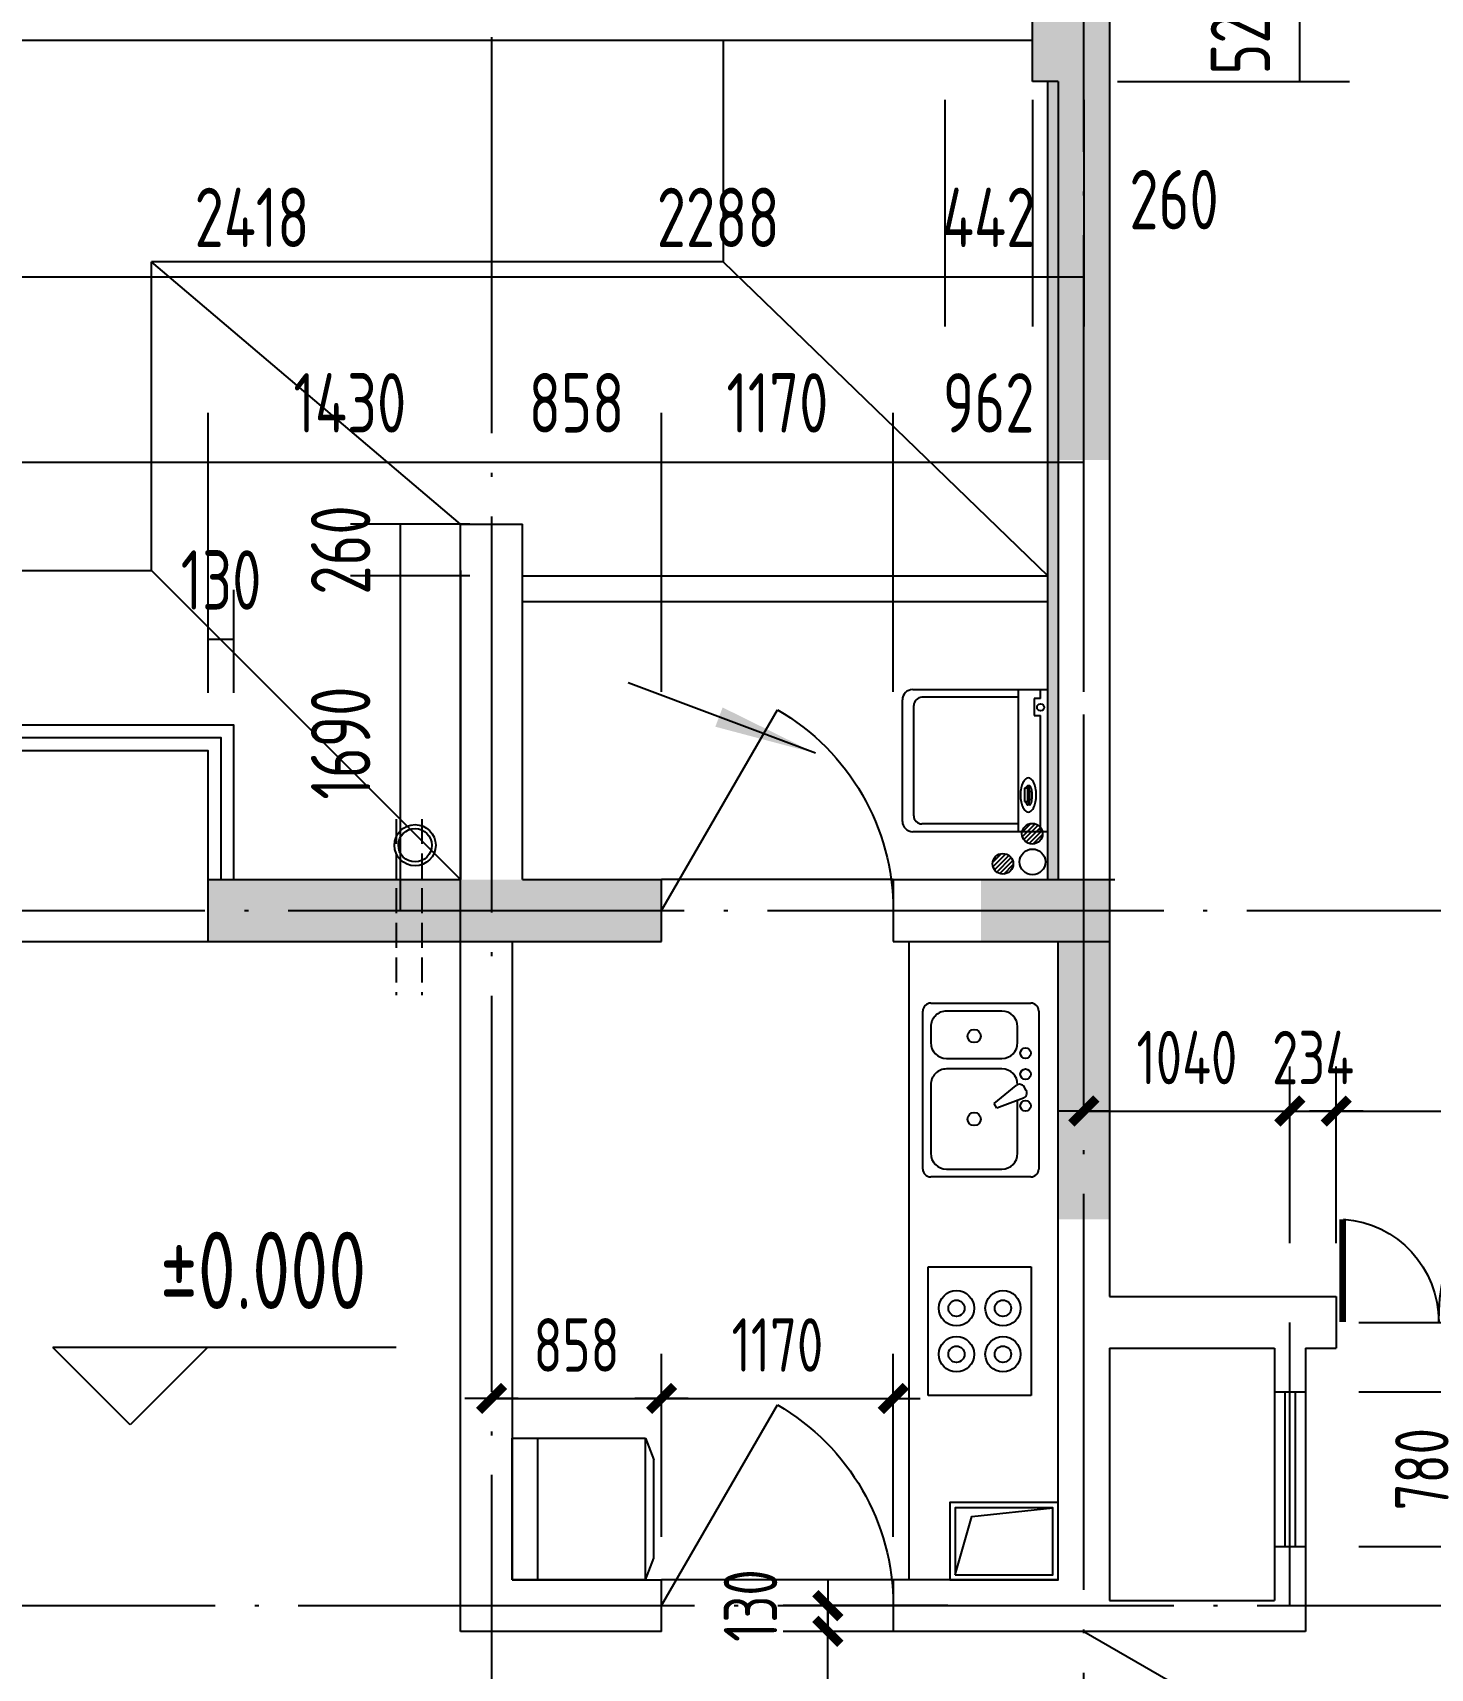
# Model space of a CAD drawing. Extents: x -726032 to 135930, y -151624 to 587044.
# Drawn here: x -684830 to -677775, y 563876 to 572134 of the extents above; entities that cross this region are included whole.
import ezdxf
from ezdxf.enums import TextEntityAlignment as Align

# ---------------------------------------------------------------- set-up
doc = ezdxf.new("R2010")
doc.units = 0
doc.header["$LTSCALE"] = 1000
doc.header["$MEASUREMENT"] = 0
doc.linetypes.add('DASH', pattern=[0.35, 0.25, -0.1])
doc.linetypes.add('DOTE', pattern=[2.42, 2, -0.2, 0.02, -0.2])
doc.layers.get('0').update_dxf_attribs({"linetype": 'CONTINUOUS'})
doc.layers.get('DEFPOINTS').update_dxf_attribs({"color": 1, "linetype": 'CONTINUOUS'})
for name, color, linetype in [('COLUMN', 170, 'CONTINUOUS'), ('DOTE', 8, 'DOTE'), ('GROUND', 45, 'CONTINUOUS'), ('JIAJU', 252, 'CONTINUOUS'), ('LVTRY', 6, 'CONTINUOUS'), ('PUB_DIM', 245, 'CONTINUOUS'), ('ROOF', 4, 'CONTINUOUS'), ('STAIR', 42, 'CONTINUOUS'), ('TOTHER', 7, 'CONTINUOUS'), ('WALL', 255, 'CONTINUOUS'), ('WINDOW', 155, 'CONTINUOUS'), ('WINDOW_TEXT', 7, 'CONTINUOUS'), ('空调', 245, 'CONTINUOUS'), ('雨水管', 20, 'CONTINUOUS')]:
    doc.layers.add(name, color=color, linetype=linetype)
doc.styles.add('DIM_FONT', font='isocp.shx', dxfattribs={"width": 0.8})
doc.styles.add('SIMPLEX', font='SIMPLEX.SHX')
doc.dimstyles.new('DIMA', dxfattribs={"dimtxt": 300, "dimasz": 1, "dimexe": 250, "dimexo": 300, "dimgap": 150, "dimtad": 1, "dimdec": 0, "dimzin": 0, "dimdsep": 46, "dimtxsty": 'DIM_FONT', "dimcen": 0.09, "dimse1": 1, "dimclrt": 142, "dimadec": 0, "dimazin": 0, "dimtfac": 1, "dimtdec": 0, "dimtix": 1, "dimtmove": 2, "dimatfit": 3, "dimfxl": 1, "dimtolj": 1, "dimtzin": 0, "dimarcsym": 0})
doc.dimstyles.new('DIMB', dxfattribs={"dimtxt": 300, "dimasz": 1, "dimexe": 250, "dimexo": 300, "dimgap": 150, "dimtad": 1, "dimdec": 0, "dimzin": 0, "dimdsep": 46, "dimtxsty": 'DIM_FONT', "dimcen": 0.09, "dimse2": 1, "dimclrt": 142, "dimadec": 0, "dimazin": 0, "dimtfac": 1, "dimtdec": 0, "dimtix": 1, "dimtmove": 2, "dimatfit": 3, "dimfxl": 1, "dimtolj": 1, "dimtzin": 0, "dimarcsym": 0})
doc.dimstyles.new('DIMN', dxfattribs={"dimtxt": 300, "dimasz": 1, "dimexe": 250, "dimexo": 300, "dimgap": 150, "dimtad": 1, "dimdec": 0, "dimzin": 0, "dimdsep": 46, "dimtxsty": 'DIM_FONT', "dimcen": 0.09, "dimclrt": 142, "dimadec": 0, "dimazin": 0, "dimtfac": 1, "dimtdec": 0, "dimtix": 1, "dimtmove": 2, "dimatfit": 3, "dimfxl": 1, "dimtolj": 1, "dimtzin": 0, "dimarcsym": 0})

# ---------------------------------------------------------------- blocks, each defined once
blk = doc.blocks.new('51103111123616')
for p, q in [((-300, 60), (300, 60)), ((-300, 19.8), (300, 19.8)), ((-300, -19.8), (300, -19.8)), ((-300, -60), (300, -60))]:
    blk.add_line(p, q)
at = {"style": 'SIMPLEX', "flags": 9}
blk.add_attdef('A', text='', height=1, dxfattribs=at).set_placement((0, 0), align=Align.MIDDLE)
blk = doc.blocks.new('M_A17ORW')
at = {"const_width": 0.02}
for points in [[(-0.481, -0.0014), (-0.481, -0.3084)], [(0.481, 0.0014), (0.481, -0.6906)]]:
    blk.add_lwpolyline(points, dxfattribs=at)
for centre, radius, start, end in [((-0.5008, -0.0026), 0.3067, 274.2492, 0.2101), ((0.5046, 0.0019), 0.6987, 180.2762, 268.0603)]:
    blk.add_arc(centre, radius, start, end)
blk = doc.blocks.new('_DIMX')
blk.add_line((-150, 0), (150, 0))
at = {"const_width": 50}
blk.add_lwpolyline([(-70, -70), (70, 70)], dxfattribs=at)
blk = doc.blocks.new('*D2730')
at = {"layer": 'DEFPOINTS', "color": 0, "transparency": 16777216}
for p in [(-676559.9, 566689.7), (-678249.9, 565752.4), (-676559.9, 565752.4)]:
    blk.add_point(p, dxfattribs=at)
at = {"layer": 'PUB_DIM', "color": 0, "lineweight": -2, "transparency": 16777216}
for p, q in [((-676559.9, 566022.4), (-676559.9, 566914.7)), ((-678249, 566689.7), (-676560.8, 566689.7))]:
    blk.add_line(p, q, dxfattribs=at)
at = {"layer": 'PUB_DIM', "color": 0, "lineweight": -2, "transparency": 16777216, "xscale": 0.9, "yscale": 0.9, "zscale": 0.9, "rotation": 180}
blk.add_blockref('_DIMX', (-678249.9, 566689.7), dxfattribs=at)
at = {"layer": 'PUB_DIM', "color": 0, "lineweight": -2, "transparency": 16777216, "xscale": 0.9, "yscale": 0.9, "zscale": 0.9}
blk.add_blockref('_DIMX', (-676559.9, 566689.7), dxfattribs=at)
at = {"layer": 'PUB_DIM', "color": 142, "transparency": 16777216, "insert": (-677404.9, 566959.7), "char_height": 270, "attachment_point": 5, "style": 'DIM_FONT'}
blk.add_mtext('\\A1;1690', dxfattribs=at)
blk = doc.blocks.new('*D2731')
at = {"layer": 'DEFPOINTS', "color": 0, "transparency": 16777216}
for p in [(-678405.9, 564491.3), (-677548.1, 564491.3), (-678405.9, 564192.3)]:
    blk.add_point(p, dxfattribs=at)
at = {"layer": 'PUB_DIM', "color": 0, "lineweight": -2, "transparency": 16777216}
for p, q in [((-678135.9, 564491.3), (-677323.1, 564491.3)), ((-677548.1, 564193.2), (-677548.1, 564490.4))]:
    blk.add_line(p, q, dxfattribs=at)
at = {"layer": 'PUB_DIM', "color": 0, "lineweight": -2, "transparency": 16777216, "xscale": 0.9, "yscale": 0.9, "zscale": 0.9}
for p, rotation in [((-677548.1, 564491.3), 90), ((-677548.1, 564192.3), 270)]:
    blk.add_blockref('_DIMX', p, dxfattribs=dict(at, rotation=rotation))
at = {"layer": 'PUB_DIM', "color": 142, "transparency": 16777216, "insert": (-677051.7, 564306.3), "char_height": 270, "attachment_point": 5, "rotation": 90, "style": 'DIM_FONT'}
blk.add_mtext('\\A1;299', dxfattribs=at)
blk = doc.blocks.new('*D2732')
at = {"layer": 'DEFPOINTS', "color": 0, "transparency": 16777216}
for p in [(-678405.9, 565271.3), (-677548.1, 565271.3), (-678405.9, 564491.3)]:
    blk.add_point(p, dxfattribs=at)
at = {"layer": 'PUB_DIM', "color": 0, "lineweight": -2, "transparency": 16777216}
for p, q in [((-678135.9, 565271.3), (-677323.1, 565271.3)), ((-677548.1, 564492.2), (-677548.1, 565270.4))]:
    blk.add_line(p, q, dxfattribs=at)
at = {"layer": 'PUB_DIM', "color": 0, "lineweight": -2, "transparency": 16777216, "xscale": 0.9, "yscale": 0.9, "zscale": 0.9}
for p, rotation in [((-677548.1, 565271.3), 90), ((-677548.1, 564491.3), 270)]:
    blk.add_blockref('_DIMX', p, dxfattribs=dict(at, rotation=rotation))
at = {"layer": 'PUB_DIM', "color": 142, "transparency": 16777216, "insert": (-677818.1, 564881.3), "char_height": 270, "attachment_point": 5, "rotation": 90, "style": 'DIM_FONT'}
blk.add_mtext('\\A1;780', dxfattribs=at)
blk = doc.blocks.new('*D2733')
at = {"layer": 'DEFPOINTS', "color": 0, "transparency": 16777216}
for p in [(-678405.9, 565622.3), (-677548.1, 565622.3), (-678405.9, 565271.3)]:
    blk.add_point(p, dxfattribs=at)
at = {"layer": 'PUB_DIM', "color": 0, "lineweight": -2, "transparency": 16777216}
for p, q in [((-678135.9, 565622.3), (-677323.1, 565622.3)), ((-677548.1, 565272.2), (-677548.1, 565621.4))]:
    blk.add_line(p, q, dxfattribs=at)
at = {"layer": 'PUB_DIM', "color": 0, "lineweight": -2, "transparency": 16777216, "xscale": 0.9, "yscale": 0.9, "zscale": 0.9}
for p, rotation in [((-677548.1, 565622.3), 90), ((-677548.1, 565271.3), 270)]:
    blk.add_blockref('_DIMX', p, dxfattribs=dict(at, rotation=rotation))
at = {"layer": 'PUB_DIM', "color": 142, "transparency": 16777216, "insert": (-677112.6, 565507.4), "char_height": 270, "attachment_point": 5, "rotation": 90, "style": 'DIM_FONT'}
blk.add_mtext('\\A1;351', dxfattribs=at)
blk = doc.blocks.new('*D1522')
at = {"layer": 'DEFPOINTS', "color": 0, "transparency": 16777216}
for p in [(-678249.9, 566689.7), (-678483.9, 565752.4), (-678249.9, 565752.4)]:
    blk.add_point(p, dxfattribs=at)
at = {"layer": 'PUB_DIM', "color": 0, "lineweight": -2, "transparency": 16777216}
for p, q in [((-678483.9, 566022.4), (-678483.9, 566914.7)), ((-678249.9, 566022.4), (-678249.9, 566914.7)), ((-678484.8, 566689.7), (-678485.7, 566689.7)), ((-678483.9, 566689.7), (-678249.9, 566689.7)), ((-678249, 566689.7), (-678248.1, 566689.7))]:
    blk.add_line(p, q, dxfattribs=at)
at = {"layer": 'PUB_DIM', "color": 0, "lineweight": -2, "transparency": 16777216, "xscale": 0.9, "yscale": 0.9, "zscale": 0.9}
blk.add_blockref('_DIMX', (-678483.9, 566689.7), dxfattribs=at)
at = {"layer": 'PUB_DIM', "color": 0, "lineweight": -2, "transparency": 16777216, "xscale": 0.9, "yscale": 0.9, "zscale": 0.9, "rotation": 180}
blk.add_blockref('_DIMX', (-678249.9, 566689.7), dxfattribs=at)
at = {"layer": 'PUB_DIM', "color": 142, "transparency": 16777216, "insert": (-678366.9, 566959.7), "char_height": 270, "attachment_point": 5, "style": 'DIM_FONT'}
blk.add_mtext('\\A1;234', dxfattribs=at)
blk = doc.blocks.new('*D1523')
at = {"layer": 'DEFPOINTS', "color": 0, "transparency": 16777216}
for p in [(-680225.9, 572096.4), (-679783.9, 572096.4), (-679783.9, 570901.7)]:
    blk.add_point(p, dxfattribs=at)
at = {"layer": 'PUB_DIM', "color": 0, "lineweight": -2, "transparency": 16777216}
for p, q in [((-680225.9, 571796.4), (-680225.9, 570651.7)), ((-679783.9, 571796.4), (-679783.9, 570651.7)), ((-680226.9, 570901.7), (-680227.9, 570901.7)), ((-680225.9, 570901.7), (-679783.9, 570901.7)), ((-679782.9, 570901.7), (-679781.9, 570901.7))]:
    blk.add_line(p, q, dxfattribs=at)
at = {"layer": 'PUB_DIM', "color": 0, "transparency": 16777216}
for points in [[(-680226.9, 570901.8), (-680226.9, 570901.5), (-680225.9, 570901.7)], [(-679782.9, 570901.8), (-679782.9, 570901.5), (-679783.9, 570901.7)]]:
    blk.add_solid(points, dxfattribs=at)
at = {"layer": 'PUB_DIM', "color": 142, "transparency": 16777216, "insert": (-680004.9, 571201.7), "char_height": 300, "attachment_point": 5, "style": 'DIM_FONT'}
blk.add_mtext('\\A1;442', dxfattribs=at)
blk = doc.blocks.new('*D2734')
at = {"layer": 'DEFPOINTS', "color": 0, "transparency": 16777216}
for p in [(-682513.9, 572096.4), (-680225.9, 572096.4), (-680225.9, 570901.7)]:
    blk.add_point(p, dxfattribs=at)
at = {"layer": 'PUB_DIM', "color": 0, "lineweight": -2, "transparency": 16777216}
for p, q in [((-680225.9, 571796.4), (-680225.9, 570651.7)), ((-682512.9, 570901.7), (-680226.9, 570901.7))]:
    blk.add_line(p, q, dxfattribs=at)
at = {"layer": 'PUB_DIM', "color": 0, "transparency": 16777216}
for points in [[(-682512.9, 570901.8), (-682512.9, 570901.5), (-682513.9, 570901.7)], [(-680226.9, 570901.8), (-680226.9, 570901.5), (-680225.9, 570901.7)]]:
    blk.add_solid(points, dxfattribs=at)
at = {"layer": 'PUB_DIM', "color": 142, "transparency": 16777216, "insert": (-681369.9, 571201.7), "char_height": 300, "attachment_point": 5, "style": 'DIM_FONT'}
blk.add_mtext('\\A1;2288', dxfattribs=at)
blk = doc.blocks.new('A$C593B1C2D')
at = {"layer": 'JIAJU'}
for p, q in [((0, 550), (0, 32.5)), ((550, 550), (0, 550)), ((550, 32.5), (550, 550)), ((550, 450), (0, 450)), ((0, 32.5), (84.2, 0)), ((550, 32.5), (0, 32.5)), ((465.8, 0), (84.2, 0)), ((550, 32.5), (465.8, 0))]:
    blk.add_line(p, q, dxfattribs=at)
blk = doc.blocks.new('A$C52343C9C')
at = {"layer": 'JIAJU', "rotation": 2.050917305024764e-05}
blk.add_blockref('A$C593B1C2D', (0, 0), dxfattribs=at)
blk = doc.blocks.new('A$C47CE1419')
at = {"layer": 'JIAJU', "xscale": -1, "rotation": 90}
blk.add_blockref('A$C52343C9C', (550, 550), dxfattribs=at)
blk = doc.blocks.new('*D2736')
at = {"layer": 'DEFPOINTS', "color": 0, "transparency": 16777216}
for p in [(-680816.6, 564192.4), (-679940, 564192.4), (-679940, 564062.4)]:
    blk.add_point(p, dxfattribs=at)
at = {"layer": 'PUB_DIM', "color": 0, "lineweight": -2, "transparency": 16777216}
for p, q in [((-680210, 564192.4), (-681041.6, 564192.4)), ((-680816.6, 564193.3), (-680816.6, 564194.2)), ((-680816.6, 564062.4), (-680816.6, 564192.4)), ((-680816.6, 564061.5), (-680816.6, 564060.6))]:
    blk.add_line(p, q, dxfattribs=at)
at = {"layer": 'PUB_DIM', "color": 0, "lineweight": -2, "transparency": 16777216, "xscale": 0.9, "yscale": 0.9, "zscale": 0.9}
for p, rotation in [((-680816.6, 564192.4), 270), ((-680816.6, 564062.4), 90)]:
    blk.add_blockref('_DIMX', p, dxfattribs=dict(at, rotation=rotation))
at = {"layer": 'PUB_DIM', "color": 142, "transparency": 16777216, "insert": (-681206.7, 564192.4), "char_height": 270, "attachment_point": 5, "rotation": 90, "style": 'DIM_FONT'}
blk.add_mtext('\\A1;130', dxfattribs=at)
blk = doc.blocks.new('*D2737')
at = {"layer": 'DEFPOINTS', "color": 0, "transparency": 16777216}
for p in [(-680816.6, 564062.4), (-679940, 564062.4), (-679940, 562762.4)]:
    blk.add_point(p, dxfattribs=at)
at = {"layer": 'PUB_DIM', "color": 0, "lineweight": -2, "transparency": 16777216}
for p, q in [((-680210, 564062.4), (-681041.6, 564062.4)), ((-680816.6, 562763.3), (-680816.6, 564061.5))]:
    blk.add_line(p, q, dxfattribs=at)
at = {"layer": 'PUB_DIM', "color": 0, "lineweight": -2, "transparency": 16777216, "xscale": 0.9, "yscale": 0.9, "zscale": 0.9}
for p, rotation in [((-680816.6, 564062.4), 90), ((-680816.6, 562762.4), 270)]:
    blk.add_blockref('_DIMX', p, dxfattribs=dict(at, rotation=rotation))
at = {"layer": 'PUB_DIM', "color": 142, "transparency": 16777216, "insert": (-681086.6, 563412.4), "char_height": 270, "attachment_point": 5, "rotation": 90, "style": 'DIM_FONT'}
blk.add_mtext('\\A1;1300', dxfattribs=at)
blk = doc.blocks.new('M_E20')
for p, q in [((345, 0), (-345, 0)), ((-302.4, -35.8), (-345, -35.8)), ((-302.4, -35), (-302.4, -65.6)), ((-302.4, -65.6), (-219.3, -65.6)), ((-219.3, -65.6), (-219.3, -35)), ((345, -35.8), (-219.3, -35.8)), ((-307.3, -144.3), (-307.3, -611)), ((123, -86.9), (123.1, -98.6)), ((133.5, -96.3), (133.5, -112.9)), ((198.1, -96.3), (133.5, -96.3)), ((133.5, -112.9), (198.1, -112.9)), ((198.1, -112.9), (198.1, -96.3)), ((214.8, -88), (214.8, -98.5)), ((307.3, -144.3), (307.3, -611)), ((267.3, -651), (-267.3, -651))]:
    blk.add_line(p, q)
blk.add_lwpolyline([(83.3, -94.4, 0.185158), (88.2, -107.2, 0.102042), (107.7, -121.5, 0.060862), (132.7, -129.5, 0.047173), (166.5, -132.7, 0.047173), (200.2, -129.5, 0.060862), (225.3, -121.5, 0.102042), (244.7, -107.2, 0.185158), (249.6, -94.4, 0.185158), (244.7, -81.7, 0.102042), (225.3, -67.3, 0.060862), (200.2, -59.3, 0.047173), (166.5, -56.1, 0.047173), (132.7, -59.3, 0.060862), (107.7, -67.3, 0.102042), (88.2, -81.7, 0.185158)], format="xyb", close=True)
for points in [[(214.8, -88, 0.259034), (212.9, -84.6, 0.076276), (201.4, -79.7, 0.036515), (187.8, -77.2, 0.026615), (169, -76.2, 0.026615), (150.1, -77.2, 0.036515), (136.6, -79.7, 0.076276), (125, -84.6, 0.259034), (123.1, -88, 0.078462), (123.3, -89.3, 0.056762)], [(214.8, -98.5, 0.259034), (212.9, -95.1, 0.076276), (201.4, -90.2, 0.036515), (187.8, -87.7, 0.026615), (169, -86.7, 0.026615), (150.1, -87.7, 0.036515), (136.6, -90.2, 0.076276), (125, -95.1, 0.259034), (123.1, -98.5, 0.259034), (125, -102, 0.056762), (133.5, -106, 0.036515)], [(198.1, -107.7, 0.008736), (201.4, -106.9, 0.076276), (212.9, -102, 0.259034), (214.8, -98.5, 0.259034)]]:
    blk.add_lwpolyline(points, format="xyb")
blk.add_circle((-258.7, -35), 17.5)
for centre, start, end in [((-267.3, -611), 180, 270), ((267.3, -611), 270, 0)]:
    blk.add_arc(centre, 40, start, end)
at = {"layer": 'TOTHER', "linetype": 'Continuous'}
for p, q in [((-345, -655.8), (-345, 0)), ((345, 0), (345, -655.8)), ((-345, -144.7), (345, -144.7)), ((295, -705.8), (-295, -705.8))]:
    blk.add_line(p, q, dxfattribs=at)
for centre, start, end in [((-295, -655.8), 180, 270), ((295, -655.8), 270, 0)]:
    blk.add_arc(centre, 50, start, end, dxfattribs=at)
at = {"width": 0.8, "flags": 9}
for tag in ['XSIZE', 'YSIZE']:
    blk.add_attdef(tag, (0, 0), '', height=0.5, dxfattribs=at)
blk = doc.blocks.new('_DBLK')
blk.add_line((-0.5, 0), (0, -0.866))
blk.add_arc((-0.5, 0), 1, 300, 0)
at = {"layer": 'WINDOW_TEXT', "style": 'SIMPLEX', "flags": 9}
blk.add_attdef('A', text='', height=1, dxfattribs=at).set_placement((0, 1.5), align=Align.MIDDLE)
blk = doc.blocks.new('*D2738')
at = {"layer": 'DEFPOINTS', "color": 0, "transparency": 16777216}
for p in [(-680485.8, 565238.3), (-681655.8, 564268.9), (-680485.8, 564268.9)]:
    blk.add_point(p, dxfattribs=at)
at = {"layer": 'PUB_DIM', "color": 0, "lineweight": -2, "transparency": 16777216}
for p, q in [((-680485.8, 564538.9), (-680485.8, 565463.3)), ((-681654.9, 565238.3), (-680486.7, 565238.3))]:
    blk.add_line(p, q, dxfattribs=at)
at = {"layer": 'PUB_DIM', "color": 0, "lineweight": -2, "transparency": 16777216, "xscale": 0.9, "yscale": 0.9, "zscale": 0.9, "rotation": 180}
blk.add_blockref('_DIMX', (-681655.8, 565238.3), dxfattribs=at)
at = {"layer": 'PUB_DIM', "color": 0, "lineweight": -2, "transparency": 16777216, "xscale": 0.9, "yscale": 0.9, "zscale": 0.9}
blk.add_blockref('_DIMX', (-680485.8, 565238.3), dxfattribs=at)
at = {"layer": 'PUB_DIM', "color": 142, "transparency": 16777216, "insert": (-681070.8, 565508.3), "char_height": 270, "attachment_point": 5, "style": 'DIM_FONT'}
blk.add_mtext('\\A1;1170', dxfattribs=at)
blk = doc.blocks.new('*D2739')
at = {"layer": 'DEFPOINTS', "color": 0, "transparency": 16777216}
for p in [(-681655.8, 565238.3), (-682513.8, 564268.9), (-681655.8, 564268.9)]:
    blk.add_point(p, dxfattribs=at)
at = {"layer": 'PUB_DIM', "color": 0, "lineweight": -2, "transparency": 16777216}
for p, q in [((-681655.8, 564538.9), (-681655.8, 565463.3)), ((-682512.9, 565238.3), (-681656.7, 565238.3))]:
    blk.add_line(p, q, dxfattribs=at)
at = {"layer": 'PUB_DIM', "color": 0, "lineweight": -2, "transparency": 16777216, "xscale": 0.9, "yscale": 0.9, "zscale": 0.9, "rotation": 180}
blk.add_blockref('_DIMX', (-682513.8, 565238.3), dxfattribs=at)
at = {"layer": 'PUB_DIM', "color": 0, "lineweight": -2, "transparency": 16777216, "xscale": 0.9, "yscale": 0.9, "zscale": 0.9}
blk.add_blockref('_DIMX', (-681655.8, 565238.3), dxfattribs=at)
at = {"layer": 'PUB_DIM', "color": 142, "transparency": 16777216, "insert": (-682084.8, 565508.3), "char_height": 270, "attachment_point": 5, "style": 'DIM_FONT'}
blk.add_mtext('\\A1;858', dxfattribs=at)
blk = doc.blocks.new('*D1524')
at = {"layer": 'DEFPOINTS', "color": 0, "transparency": 16777216}
for p in [(-679523.9, 569965.5), (-680485.9, 568506), (-679523.9, 568506)]:
    blk.add_point(p, dxfattribs=at)
at = {"layer": 'PUB_DIM', "color": 0, "lineweight": -2, "transparency": 16777216}
for p, q in [((-680485.9, 568806), (-680485.9, 570215.5)), ((-679523.9, 568806), (-679523.9, 570215.5)), ((-680484.9, 569965.5), (-679524.9, 569965.5))]:
    blk.add_line(p, q, dxfattribs=at)
at = {"layer": 'PUB_DIM', "color": 0, "transparency": 16777216}
for points in [[(-680484.9, 569965.7), (-680484.9, 569965.3), (-680485.9, 569965.5)], [(-679524.9, 569965.7), (-679524.9, 569965.3), (-679523.9, 569965.5)]]:
    blk.add_solid(points, dxfattribs=at)
at = {"layer": 'PUB_DIM', "color": 142, "transparency": 16777216, "insert": (-680004.9, 570265.6), "char_height": 300, "attachment_point": 5, "style": 'DIM_FONT'}
blk.add_mtext('\\A1;962', dxfattribs=at)
blk = doc.blocks.new('*D1525')
at = {"layer": 'DEFPOINTS', "color": 0, "transparency": 16777216}
for p in [(-680485.9, 569965.5), (-681655.9, 568506), (-680485.9, 568506)]:
    blk.add_point(p, dxfattribs=at)
at = {"layer": 'PUB_DIM', "color": 0, "lineweight": -2, "transparency": 16777216}
for p, q in [((-681655.9, 568806), (-681655.9, 570215.5)), ((-680485.9, 568806), (-680485.9, 570215.5)), ((-681654.9, 569965.5), (-680486.9, 569965.5))]:
    blk.add_line(p, q, dxfattribs=at)
at = {"layer": 'PUB_DIM', "color": 0, "transparency": 16777216}
for points in [[(-681654.9, 569965.7), (-681654.9, 569965.3), (-681655.9, 569965.5)], [(-680486.9, 569965.7), (-680486.9, 569965.3), (-680485.9, 569965.5)]]:
    blk.add_solid(points, dxfattribs=at)
at = {"layer": 'PUB_DIM', "color": 142, "transparency": 16777216, "insert": (-681070.9, 570265.5), "char_height": 300, "attachment_point": 5, "style": 'DIM_FONT'}
blk.add_mtext('\\A1;1170', dxfattribs=at)
blk = doc.blocks.new('*D2740')
at = {"layer": 'DEFPOINTS', "color": 0, "transparency": 16777216}
for p in [(-681655.9, 569965.5), (-682513.9, 568506), (-681655.9, 568506)]:
    blk.add_point(p, dxfattribs=at)
at = {"layer": 'PUB_DIM', "color": 0, "lineweight": -2, "transparency": 16777216}
for p, q in [((-681655.9, 568806), (-681655.9, 570215.5)), ((-682512.9, 569965.5), (-681656.9, 569965.5))]:
    blk.add_line(p, q, dxfattribs=at)
at = {"layer": 'PUB_DIM', "color": 0, "transparency": 16777216}
for points in [[(-682512.9, 569965.7), (-682512.9, 569965.3), (-682513.9, 569965.5)], [(-681656.9, 569965.7), (-681656.9, 569965.3), (-681655.9, 569965.5)]]:
    blk.add_solid(points, dxfattribs=at)
at = {"layer": 'PUB_DIM', "color": 142, "transparency": 16777216, "insert": (-682084.9, 570265.5), "char_height": 300, "attachment_point": 5, "style": 'DIM_FONT'}
blk.add_mtext('\\A1;858', dxfattribs=at)
blk = doc.blocks.new('M_E21')
for p, q in [((-250.1, 0), (250.1, 0)), ((-250.1, -400.1), (-250.1, 0)), ((250.1, 0), (250.1, -400.1)), ((250.1, -400.1), (-250.1, -400.1))]:
    blk.add_line(p, q)
at = {"layer": 'TOTHER', "linetype": 'Continuous'}
for centre, radius in [((-89.3, -109.8), 68.5), ((89.3, -109.8), 68.5), ((-89.3, -109.8), 31.6), ((89.3, -109.8), 31.6), ((-89.3, -290.2), 68.5), ((89.3, -290.2), 68.5), ((-89.3, -290.2), 31.6), ((89.3, -290.2), 31.6)]:
    blk.add_circle(centre, radius, dxfattribs=at)
at = {"width": 0.8, "flags": 9}
for tag in ['XSIZE', 'YSIZE']:
    blk.add_attdef(tag, (0, 0), '', height=0.5, dxfattribs=at)
blk = doc.blocks.new('M_E29JIV')
at = {"color": 0, "linetype": 'ByBlock'}
for p, q in [((30.7, 337.5), (419.3, 337.5)), ((0, -306.8), (0, 306.8)), ((358, 306.8), (143.2, 306.8)), ((450, 306.8), (450, -306.8)), ((81.8, 245.5), (81.8, 40)), ((419.3, -20.5), (419.3, 245.5)), ((58.9, 31.4), (162.5, 70.2)), ((162.5, 70.2), (172.8, 52.5)), ((48.4, 2), (56.6, -12.3)), ((172.8, 52.5), (87.3, -17.8)), ((143.2, -81.8), (358, -81.8)), ((358, -122.7), (143.2, -122.7)), ((81.8, -184.1), (81.8, -245.5)), ((419.3, -245.5), (419.3, -184.1)), ((143.2, -306.8), (358, -306.8)), ((419.3, -337.5), (30.7, -337.5))]:
    blk.add_line(p, q, dxfattribs=at)
for centre, radius in [((250.6, 112.5), 25.6), ((51.1, 61.4), 20.5), ((51.1, -61.4), 20.5), ((51.1, -143.2), 20.5), ((250.6, -209.7), 25.6)]:
    blk.add_circle(centre, radius, dxfattribs=at)
for centre, radius, start, end in [((30.7, 306.8), 30.7, 90, 180), ((419.3, 306.8), 30.7, 0, 90), ((143.2, 245.5), 61.4, 90, 180), ((358, 245.5), 61.4, 0, 90), ((66.1, 12.3), 20.5, 110.53768, 210), ((74.3, -2), 20.5, 210, 309.46232), ((143.2, -20.5), 61.4, 180, 270), ((358, -20.5), 61.4, 270, 0), ((143.2, -184.1), 61.4, 90, 180), ((358, -184.1), 61.4, 0, 90), ((143.2, -245.5), 61.4, 180, 270), ((358, -245.5), 61.4, 270, 0), ((30.7, -306.8), 30.7, 180, 270), ((419.3, -306.8), 30.7, 270, 0)]:
    blk.add_arc(centre, radius, start, end, dxfattribs=at)
at = {"style": 'DIM_FONT', "width": 0.8, "flags": 9}
for tag in ['XSIZE', 'YSIZE']:
    blk.add_attdef(tag, (0, 0), '', height=0.5, dxfattribs=at)
blk = doc.blocks.new('*D1526')
at = {"layer": 'DEFPOINTS', "color": 0, "transparency": 16777216}
for p in [(-679783.9, 572096.4), (-679523.9, 572096.4), (-679523.9, 570901.7)]:
    blk.add_point(p, dxfattribs=at)
at = {"layer": 'PUB_DIM', "color": 0, "lineweight": -2, "transparency": 16777216}
for p, q in [((-679783.9, 571796.4), (-679783.9, 570651.7)), ((-679523.9, 571796.4), (-679523.9, 570651.7)), ((-679784.9, 570901.7), (-679785.9, 570901.7)), ((-679783.9, 570901.7), (-679523.9, 570901.7)), ((-679522.9, 570901.7), (-679521.9, 570901.7))]:
    blk.add_line(p, q, dxfattribs=at)
at = {"layer": 'PUB_DIM', "color": 0, "transparency": 16777216}
for points in [[(-679784.9, 570901.8), (-679784.9, 570901.5), (-679783.9, 570901.7)], [(-679522.9, 570901.8), (-679522.9, 570901.5), (-679523.9, 570901.7)]]:
    blk.add_solid(points, dxfattribs=at)
at = {"layer": 'PUB_DIM', "color": 142, "transparency": 16777216, "insert": (-679068.9, 571291.7), "char_height": 300, "attachment_point": 5, "style": 'DIM_FONT'}
blk.add_mtext('\\A1;260', dxfattribs=at)
blk = doc.blocks.new('*D2741')
at = {"layer": 'DEFPOINTS', "color": 0, "transparency": 16777216}
for p in [(-678483.9, 566689.7), (-679523.9, 565752.4), (-678483.9, 565752.4)]:
    blk.add_point(p, dxfattribs=at)
at = {"layer": 'PUB_DIM', "color": 0, "lineweight": -2, "transparency": 16777216}
for p, q in [((-678483.9, 566022.4), (-678483.9, 566914.7)), ((-679523, 566689.7), (-678484.8, 566689.7))]:
    blk.add_line(p, q, dxfattribs=at)
at = {"layer": 'PUB_DIM', "color": 0, "lineweight": -2, "transparency": 16777216, "xscale": 0.9, "yscale": 0.9, "zscale": 0.9, "rotation": 180}
blk.add_blockref('_DIMX', (-679523.9, 566689.7), dxfattribs=at)
at = {"layer": 'PUB_DIM', "color": 0, "lineweight": -2, "transparency": 16777216, "xscale": 0.9, "yscale": 0.9, "zscale": 0.9}
blk.add_blockref('_DIMX', (-678483.9, 566689.7), dxfattribs=at)
at = {"layer": 'PUB_DIM', "color": 142, "transparency": 16777216, "insert": (-679003.9, 566959.7), "char_height": 270, "attachment_point": 5, "style": 'DIM_FONT'}
blk.add_mtext('\\A1;1040', dxfattribs=at)
blk = doc.blocks.new('*D1528')
at = {"layer": 'DEFPOINTS', "color": 0, "transparency": 16777216}
for p in [(-679653.9, 572408.4), (-678433.7, 572408.4), (-679653.9, 571888.4)]:
    blk.add_point(p, dxfattribs=at)
at = {"layer": 'PUB_DIM', "color": 0, "lineweight": -2, "transparency": 16777216}
for p, q in [((-679353.9, 572408.4), (-678183.7, 572408.4)), ((-678433.7, 572409.4), (-678433.7, 572410.4)), ((-678433.7, 571888.4), (-678433.7, 572408.4)), ((-679353.9, 571888.4), (-678183.7, 571888.4)), ((-678433.7, 571887.4), (-678433.7, 571886.4))]:
    blk.add_line(p, q, dxfattribs=at)
at = {"layer": 'PUB_DIM', "color": 0, "transparency": 16777216}
for points in [[(-678433.9, 572409.4), (-678433.6, 572409.4), (-678433.7, 572408.4)], [(-678433.9, 571887.4), (-678433.6, 571887.4), (-678433.7, 571888.4)]]:
    blk.add_solid(points, dxfattribs=at)
at = {"layer": 'PUB_DIM', "color": 142, "transparency": 16777216, "insert": (-678733.8, 572148.4), "char_height": 300, "attachment_point": 5, "rotation": 90, "style": 'DIM_FONT'}
blk.add_mtext('\\A1;520', dxfattribs=at)
blk = doc.blocks.new('*D1529')
at = {"layer": 'DEFPOINTS', "color": 0, "transparency": 16777216}
for p in [(-683943.9, 569071), (-683943.9, 568501.5), (-683813.9, 568501.5)]:
    blk.add_point(p, dxfattribs=at)
at = {"layer": 'PUB_DIM', "color": 0, "lineweight": -2, "transparency": 16777216}
for p, q in [((-683943.9, 568801.5), (-683943.9, 569321)), ((-683813.9, 568801.5), (-683813.9, 569321)), ((-683944.9, 569071), (-683945.9, 569071)), ((-683813.9, 569071), (-683943.9, 569071)), ((-683812.9, 569071), (-683811.9, 569071))]:
    blk.add_line(p, q, dxfattribs=at)
at = {"layer": 'PUB_DIM', "color": 0, "transparency": 16777216}
for points in [[(-683944.9, 569071.1), (-683944.9, 569070.8), (-683943.9, 569071)], [(-683812.9, 569071.1), (-683812.9, 569070.8), (-683813.9, 569071)]]:
    blk.add_solid(points, dxfattribs=at)
at = {"layer": 'PUB_DIM', "color": 142, "transparency": 16777216, "insert": (-683878.9, 569371), "char_height": 300, "attachment_point": 5, "style": 'DIM_FONT'}
blk.add_mtext('\\A1;130', dxfattribs=at)
blk = doc.blocks.new('*D1533')
at = {"layer": 'DEFPOINTS', "color": 0, "transparency": 16777216}
for p in [(-683943.9, 569965.5), (-687843.9, 568506), (-683943.9, 568506)]:
    blk.add_point(p, dxfattribs=at)
at = {"layer": 'PUB_DIM', "color": 0, "lineweight": -2, "transparency": 16777216}
for p, q in [((-687843.9, 568806), (-687843.9, 570215.5)), ((-683943.9, 568806), (-683943.9, 570215.5)), ((-687842.9, 569965.5), (-683944.9, 569965.5))]:
    blk.add_line(p, q, dxfattribs=at)
at = {"layer": 'PUB_DIM', "color": 0, "transparency": 16777216}
for points in [[(-687842.9, 569965.7), (-687842.9, 569965.3), (-687843.9, 569965.5)], [(-683944.9, 569965.7), (-683944.9, 569965.3), (-683943.9, 569965.5)]]:
    blk.add_solid(points, dxfattribs=at)
at = {"layer": 'PUB_DIM', "color": 142, "transparency": 16777216, "insert": (-685893.9, 570265.5), "char_height": 300, "attachment_point": 5, "style": 'DIM_FONT'}
blk.add_mtext('\\A1;3900', dxfattribs=at)
blk = doc.blocks.new('*D3862')
at = {"layer": 'DEFPOINTS', "color": 0, "transparency": 16777216}
for p in [(-684931.9, 572096.4), (-682513.9, 572096.4), (-682513.9, 570901.7)]:
    blk.add_point(p, dxfattribs=at)
at = {"layer": 'PUB_DIM', "color": 0, "lineweight": -2, "transparency": 16777216}
for p, q in [((-684931.9, 571796.4), (-684931.9, 570651.7)), ((-684930.9, 570901.7), (-682514.9, 570901.7))]:
    blk.add_line(p, q, dxfattribs=at)
at = {"layer": 'PUB_DIM', "color": 0, "transparency": 16777216}
for points in [[(-684930.9, 570901.8), (-684930.9, 570901.5), (-684931.9, 570901.7)], [(-682514.9, 570901.8), (-682514.9, 570901.5), (-682513.9, 570901.7)]]:
    blk.add_solid(points, dxfattribs=at)
at = {"layer": 'PUB_DIM', "color": 142, "transparency": 16777216, "insert": (-683722.9, 571201.7), "char_height": 300, "attachment_point": 5, "style": 'DIM_FONT'}
blk.add_mtext('\\A1;2418', dxfattribs=at)
blk = doc.blocks.new('*D3863')
at = {"layer": 'DEFPOINTS', "color": 0, "transparency": 16777216}
for p in [(-682513.9, 569965.5), (-683943.9, 568506), (-682513.9, 568506)]:
    blk.add_point(p, dxfattribs=at)
at = {"layer": 'PUB_DIM', "color": 0, "lineweight": -2, "transparency": 16777216}
for p, q in [((-683943.9, 568806), (-683943.9, 570215.5)), ((-683942.9, 569965.5), (-682514.9, 569965.5))]:
    blk.add_line(p, q, dxfattribs=at)
at = {"layer": 'PUB_DIM', "color": 0, "transparency": 16777216}
for points in [[(-683942.9, 569965.7), (-683942.9, 569965.3), (-683943.9, 569965.5)], [(-682514.9, 569965.7), (-682514.9, 569965.3), (-682513.9, 569965.5)]]:
    blk.add_solid(points, dxfattribs=at)
at = {"layer": 'PUB_DIM', "color": 142, "transparency": 16777216, "insert": (-683228.9, 570265.5), "char_height": 300, "attachment_point": 5, "style": 'DIM_FONT'}
blk.add_mtext('\\A1;1430', dxfattribs=at)
blk = doc.blocks.new('*D1536')
at = {"layer": 'DEFPOINTS', "color": 0, "transparency": 16777216}
for p in [(-682323.1, 569652.4), (-682975.5, 569392.4), (-682323.1, 569392.4)]:
    blk.add_point(p, dxfattribs=at)
at = {"layer": 'PUB_DIM', "color": 0, "lineweight": -2, "transparency": 16777216}
for p, q in [((-682623.1, 569652.4), (-683225.5, 569652.4)), ((-682975.5, 569653.4), (-682975.5, 569654.4)), ((-682975.5, 569652.4), (-682975.5, 569392.4)), ((-682623.1, 569392.4), (-683225.5, 569392.4)), ((-682975.5, 569391.4), (-682975.5, 569390.4))]:
    blk.add_line(p, q, dxfattribs=at)
at = {"layer": 'PUB_DIM', "color": 0, "transparency": 16777216}
for points in [[(-682975.7, 569653.4), (-682975.3, 569653.4), (-682975.5, 569652.4)], [(-682975.7, 569391.4), (-682975.3, 569391.4), (-682975.5, 569392.4)]]:
    blk.add_solid(points, dxfattribs=at)
at = {"layer": 'PUB_DIM', "color": 142, "transparency": 16777216, "insert": (-683275.5, 569522.4), "char_height": 300, "attachment_point": 5, "rotation": 90, "style": 'DIM_FONT'}
blk.add_mtext('\\A1;260', dxfattribs=at)
blk = doc.blocks.new('*D3864')
at = {"layer": 'DEFPOINTS', "color": 0, "transparency": 16777216}
for p in [(-682323.1, 569392.4), (-682975.5, 567702.4), (-682323.1, 567702.4)]:
    blk.add_point(p, dxfattribs=at)
at = {"layer": 'PUB_DIM', "color": 0, "lineweight": -2, "transparency": 16777216}
for p, q in [((-682623.1, 569392.4), (-683225.5, 569392.4)), ((-682975.5, 569391.4), (-682975.5, 567703.4))]:
    blk.add_line(p, q, dxfattribs=at)
at = {"layer": 'PUB_DIM', "color": 0, "transparency": 16777216}
for points in [[(-682975.7, 569391.4), (-682975.3, 569391.4), (-682975.5, 569392.4)], [(-682975.7, 567703.4), (-682975.3, 567703.4), (-682975.5, 567702.4)]]:
    blk.add_solid(points, dxfattribs=at)
at = {"layer": 'PUB_DIM', "color": 142, "transparency": 16777216, "insert": (-683275.5, 568547.4), "char_height": 300, "attachment_point": 5, "rotation": 90, "style": 'DIM_FONT'}
blk.add_mtext('\\A1;1690', dxfattribs=at)
blk = doc.blocks.new('_ARROW')
blk.add_solid([(0, 0), (-1, 0.1), (-1, -0.1)])

msp = doc.modelspace()

# ---------------------------------------------------------------- hatches: boundary and pattern name
at = {"layer": 'ROOF'}
h = msp.add_hatch(dxfattribs=at)
h.set_pattern_fill('DOTS', color=256, scale=390, style=0)
h.set_pattern_definition([(0, (-693003.963, 158884.25), (12.1875, 24.375), [0, -24.375])])
h.paths.add_polyline_path([(-679705.9, 567858.4), (-679653.9, 567858.4), (-679653.9, 571888.4), (-679705.9, 571888.4)])
at = {"layer": '雨水管'}
h = msp.add_hatch(dxfattribs=at)
h.set_pattern_fill('ANSI31', color=256, scale=130, style=0)
h.set_pattern_definition([(45, (-1200540.079, 910121.703), (-11.4904852, 11.4904852), [])])
h.paths.add_polyline_path([(-679836.3, 568089.9, 1), (-679732.3, 568089.9, 1)])
h = msp.add_hatch(dxfattribs=at)
h.set_pattern_fill('ANSI31', color=256, scale=130, style=0)
h.set_pattern_definition([(45, (-1200688.392, 909969.746), (-11.4904852, 11.4904852), [])])
h.paths.add_polyline_path([(-679984.6, 567938, 1), (-679880.6, 567938, 1)])

# ---------------------------------------------------------------- linework, layer by layer
at = {"layer": 'COLUMN'}
for points in [[(-679783.9, 572408.4), (-679783.9, 571888.4), (-679393.9, 572408.4), (-679653.9, 571888.4)], [(-679653.9, 571888.4), (-679653.9, 569977.4), (-679393.9, 572408.4), (-679393.9, 569977.4)], [(-683943.9, 567858.4), (-683943.9, 567546.4), (-681655.9, 567858.4), (-681655.9, 567546.4)], [(-680043.9, 567858.4), (-680043.9, 567546.4), (-679393.9, 567858.4), (-679653.9, 567546.4)], [(-679653.9, 567546.4), (-679653.9, 566142.4), (-679393.9, 567858.4), (-679393.9, 566142.4)]]:
    msp.add_solid(points, dxfattribs=at)
at = {"layer": 'DOTE'}
for p, q in [((-682513.9, 576952), (-682513.9, 546480.4)), ((-679523.9, 561852.4), (-679523.9, 576952)), ((-712581.2, 567702.4), (-642897.4, 567702.4)), ((-678483.9, 564192.4), (-678483.9, 565622.4)), ((-712529.2, 564192.4), (-642897.4, 564192.4))]:
    msp.add_line(p, q, dxfattribs=at)
at = {"layer": 'GROUND'}
for p, q in [((-681343.9, 572096.4), (-681343.9, 570978.4)), ((-682669.9, 569652.4), (-684229.9, 570978.4)), ((-681343.9, 570978.4), (-684229.9, 570978.4)), ((-684229.9, 569418.4), (-684229.9, 570978.4)), ((-681343.9, 570978.4), (-679705.9, 569392.4)), ((-694057.9, 569418.4), (-684229.9, 569418.4)), ((-684229.9, 569418.4), (-682669.9, 567858.4)), ((-682669.9, 569418.4), (-682669.9, 567858.4)), ((-680485.9, 567858.4), (-681655.9, 567858.4)), ((-680485.9, 564322.4), (-681655.9, 564322.4))]:
    msp.add_line(p, q, dxfattribs=at)
at = {"layer": 'LVTRY'}
msp.add_line((-680407.9, 567546.4), (-680407.9, 564322.4), dxfattribs=at)
for points in [[(-680199.9, 564322.4), (-679653.9, 564322.4), (-679653.9, 564712.4), (-680199.9, 564712.4)], [(-680173.9, 564348.4), (-679679.9, 564348.4), (-679679.9, 564686.4), (-680173.9, 564686.4)]]:
    msp.add_lwpolyline(points, close=True, dxfattribs=at)
msp.add_lwpolyline([(-680173.9, 564348.4), (-680089.3, 564642.9), (-679679.9, 564686.4)], dxfattribs=at)
at = {"layer": 'PUB_DIM'}
for p, q in [((-682995.9, 565495.1), (-684727.7, 565495.1)), ((-684337.7, 565105.1), (-684727.7, 565495.1)), ((-683947.7, 565495.1), (-684337.7, 565105.1))]:
    msp.add_line(p, q, dxfattribs=at)
at = {"layer": 'ROOF'}
for p, q in [((-679705.9, 567858.4), (-679705.9, 571888.4)), ((-682357.9, 569392.4), (-679705.9, 569392.4)), ((-682357.9, 569262.4), (-679705.9, 569262.4))]:
    msp.add_line(p, q, dxfattribs=at)
at = {"layer": 'STAIR'}
msp.add_lwpolyline([(-686881.9, 576152.4), (-682240.9, 576152.4, 0.414214), (-682175.9, 576217.4), (-682175.9, 576399.4, 0.414214), (-682240.9, 576464.4), (-687193.9, 576464.4), (-687193.9, 572096.4), (-679783.9, 572096.4)], format="xyb", dxfattribs=at)
at = {"layer": 'WALL'}
for p, q in [((-679783.9, 571888.4), (-679783.9, 572408.4)), ((-679393.9, 572408.4), (-679393.9, 565752.4)), ((-679653.9, 571888.4), (-679783.9, 571888.4)), ((-679653.9, 571888.4), (-679653.9, 567858.4)), ((-682669.9, 569652.4), (-682357.9, 569652.4)), ((-682669.9, 564062.4), (-682669.9, 569652.4)), ((-682357.9, 567858.4), (-682357.9, 569652.4)), ((-683943.9, 567546.4), (-683943.9, 567858.4)), ((-683943.9, 567858.4), (-682669.9, 567858.4)), ((-682357.9, 567858.4), (-681655.9, 567858.4)), ((-681655.9, 567546.4), (-681655.9, 567858.4)), ((-680485.9, 567858.4), (-679367.9, 567858.4)), ((-680485.9, 567858.4), (-680485.9, 567546.4)), ((-683943.9, 567546.4), (-681655.9, 567546.4)), ((-682409.9, 567546.4), (-682409.9, 564322.4)), ((-680485.9, 567546.4), (-679393.9, 567546.4)), ((-679653.9, 564322.4), (-679653.9, 567546.4)), ((-679393.9, 565752.4), (-678249.9, 565752.4)), ((-678249.9, 565752.4), (-678249.9, 565492.4)), ((-679393.9, 565492.4), (-679393.9, 564218.4)), ((-679393.9, 565492.4), (-678561.9, 565492.4)), ((-678561.9, 565492.4), (-678561.9, 565271.4)), ((-678405.9, 565492.4), (-678249.9, 565492.4)), ((-678405.9, 565492.4), (-678405.9, 565271.4)), ((-678561.9, 565271.4), (-678405.9, 565271.4)), ((-678561.9, 564491.4), (-678405.9, 564491.4)), ((-678561.9, 564491.4), (-678561.9, 564218.4)), ((-678405.9, 564491.4), (-678405.9, 564062.4)), ((-682409.9, 564322.4), (-681655.9, 564322.4)), ((-681655.9, 564062.4), (-681655.9, 564322.4)), ((-679653.9, 564322.4), (-680485.9, 564322.4)), ((-680485.9, 564322.4), (-680485.9, 564062.4)), ((-679393.9, 564218.4), (-678561.9, 564218.4)), ((-681655.9, 564062.4), (-682669.9, 564062.4)), ((-678405.9, 564062.4), (-680485.9, 564062.4))]:
    msp.add_line(p, q, dxfattribs=at)
at = {"layer": 'WINDOW'}
msp.add_line((-687843.9, 567546.4), (-683943.9, 567546.4), dxfattribs=at)
for points in [[(-683813.9, 567858.4), (-683813.9, 568638.4), (-687973.9, 568638.4), (-687973.9, 567858.4)], [(-683878.9, 567858.4), (-683878.9, 568573.4), (-687908.9, 568573.4), (-687908.9, 567858.4)], [(-683943.9, 567858.4), (-683943.9, 568508.4), (-687843.9, 568508.4), (-687843.9, 567858.4)]]:
    msp.add_lwpolyline(points, dxfattribs=at)
at = {"layer": '空调', "linetype": 'DASH', "ltscale": 0.5}
for p, q in [((-682994.9, 568164.2), (-682994.9, 567274.8)), ((-682864.9, 568164.2), (-682864.9, 567274.8))]:
    msp.add_line(p, q, dxfattribs=at)
at = {"layer": '雨水管'}
msp.add_lwpolyline([(-680879, 568496), (-681824.5, 568851.2)], dxfattribs=at)
for centre, radius in [((-682899.8, 568031.8), 104), ((-682899.8, 568031.8), 84.5), ((-679784.3, 568089.9), 52), ((-679932.6, 567938), 52), ((-679783.2, 567947.7), 65)]:
    msp.add_circle(centre, radius, dxfattribs=at)

# ---------------------------------------------------------------- block references
at = {"layer": 'LVTRY'}
for name, p, xscale, yscale, zscale, rotation in [('M_E20', (-679705.9, 568459), 1.039999999993597, 1.039999999993597, 1.039999999993597, 270), ('M_E29JIV', (-679751.9, 566795.6), 1.299999999999272, 1.299999999999272, 1.299999999999272, 180), ('M_E21', (-679789.7, 565577.9), 1.30000000000291, 1.30000000000291, 1.30000000000291, 270)]:
    msp.add_blockref(name, p, dxfattribs=dict(at, xscale=xscale, yscale=yscale, zscale=zscale, rotation=rotation))
at = {"layer": 'LVTRY', "xscale": 1.299999999999272, "yscale": 1.299999999999272, "zscale": 1.299999999999272}
msp.add_blockref('A$C47CE1419', (-682409.9, 564322.4), dxfattribs=at)
at = {"layer": 'WINDOW'}
for name, p, xscale, yscale, zscale, rotation in [('_DBLK', (-681070.9, 567702.4), -1170, 1170, 1170, 180), ('51103111123616', (-678483.9, 564881.4), 1.30000000000291, 1.30000000000291, 1.30000000000291, 270), ('_DBLK', (-681070.9, 564192.4), -1170, 1170, 1170, 180), ('_DBLK', (-679523.9, 563412.4), 1300, -1300, 1300, 270)]:
    msp.add_blockref(name, p, dxfattribs=dict(at, xscale=xscale, yscale=yscale, zscale=zscale, rotation=rotation))
at = {"layer": 'WINDOW', "xscale": 1690, "yscale": -1690, "zscale": 1690}
msp.add_blockref('M_A17ORW', (-677404.9, 565622.4), dxfattribs=at)
at = {"layer": '雨水管', "xscale": 519.9999999999982, "yscale": 519.9999999999982, "zscale": 519.9999999999982, "rotation": 339.4141290930005}
msp.add_blockref('_ARROW', (-680879, 568496), dxfattribs=at)

# ---------------------------------------------------------------- texts
at = {"layer": 'PUB_DIM', "style": 'DIM_FONT', "width": 0.8}
msp.add_text('%%p0.000', height=390, dxfattribs=at).set_placement((-683666.8, 565885.1), align=Align.MIDDLE)

# ---------------------------------------------------------------- dimensions: what is measured, and where the dimension line sits
at = {"layer": 'PUB_DIM'}
for base, p1, p2, dimstyle, picture, middle in [((-678433.7, 572408.4), (-679653.9, 571888.4), (-679653.9, 572408.4), 'DIMN', '*D1528', (-678733.8, 572148.4)), ((-682975.5, 569392.4), (-682323.1, 569652.4), (-682323.1, 569392.4), 'DIMN', '*D1536', (-683275.5, 569522.4)), ((-682975.5, 567702.4), (-682323.1, 569392.4), (-682323.1, 567702.4), 'DIMB', '*D3864', (-683275.5, 568547.4))]:
    dim = msp.add_linear_dim(base=base, p1=p1, p2=p2, angle=90, dimstyle=dimstyle, dxfattribs=at)
    dim.commit()
    dim.dimension.update_dxf_attribs({"geometry": picture, "text_midpoint": middle})
for base, p1, p2, dimstyle, picture, middle in [((-682513.9, 570901.7), (-684931.9, 572096.4), (-682513.9, 572096.4), 'DIMB', '*D3862', (-683722.9, 571201.7)), ((-680225.9, 570901.7), (-682513.9, 572096.4), (-680225.9, 572096.4), 'DIMA', '*D2734', (-681369.9, 571201.7)), ((-679783.9, 570901.7), (-680225.9, 572096.4), (-679783.9, 572096.4), 'DIMN', '*D1523', (-680004.9, 571201.7)), ((-683943.9, 569965.5), (-687843.9, 568506), (-683943.9, 568506), 'DIMN', '*D1533', (-685893.9, 570265.5)), ((-682513.9, 569965.5), (-683943.9, 568506), (-682513.9, 568506), 'DIMB', '*D3863', (-683228.9, 570265.5)), ((-681655.9, 569965.5), (-682513.9, 568506), (-681655.9, 568506), 'DIMA', '*D2740', (-682084.9, 570265.5)), ((-680485.9, 569965.5), (-681655.9, 568506), (-680485.9, 568506), 'DIMN', '*D1525', (-681070.9, 570265.5)), ((-679523.9, 569965.5), (-680485.9, 568506), (-679523.9, 568506), 'DIMN', '*D1524', (-680004.9, 570265.6)), ((-683943.9, 569071), (-683813.9, 568501.5), (-683943.9, 568501.5), 'DIMN', '*D1529', (-683878.9, 569371))]:
    dim = msp.add_linear_dim(base=base, p1=p1, p2=p2, dimstyle=dimstyle, dxfattribs=at)
    dim.commit()
    dim.dimension.update_dxf_attribs({"geometry": picture, "text_midpoint": middle})
dim = msp.add_linear_dim(base=(-679523.9, 570901.7), p1=(-679783.9, 572096.4), p2=(-679523.9, 572096.4), dimstyle='DIMN', dxfattribs=at)
dim.commit()
dim.dimension.update_dxf_attribs({"geometry": '*D1526', "text_midpoint": (-679068.9, 571291.7), "dimtype": 160})
for p1, p2, distance, dimstyle, picture, middle in [((-679523.9, 565752.4), (-678483.9, 565752.4), 937.2, 'DIMA', '*D2741', (-679003.9, 566959.7)), ((-678483.9, 565752.4), (-678249.9, 565752.4), 937.2, 'DIMN', '*D1522', (-678366.9, 566959.7)), ((-678249.9, 565752.4), (-676559.9, 565752.4), 937.2, 'DIMA', '*D2730', (-677404.9, 566959.7)), ((-682513.8, 564268.9), (-681655.8, 564268.9), 969.4, 'DIMA', '*D2739', (-682084.8, 565508.3)), ((-681655.8, 564268.9), (-680485.8, 564268.9), 969.4, 'DIMA', '*D2738', (-681070.8, 565508.3)), ((-678405.9, 564491.3), (-678405.9, 565271.3), -857.8, 'DIMA', '*D2732', (-677818.1, 564881.3)), ((-679940, 562762.4), (-679940, 564062.4), 876.7, 'DIMA', '*D2737', (-681086.6, 563412.4))]:
    dim = msp.add_aligned_dim(p1=p1, p2=p2, distance=distance, dimstyle=dimstyle, override={"dimscale": 0.9, "dimblk1": '_DIMX', "dimblk2": '_DIMX', "dimsah": 1}, dxfattribs=at)
    dim.commit()
    dim.dimension.update_dxf_attribs({"geometry": picture, "text_midpoint": middle})
for base, p1, p2, picture, middle in [((-677548.1, 565622.3), (-678405.9, 565271.3), (-678405.9, 565622.3), '*D2733', (-677112.6, 565507.4)), ((-677548.1, 564491.3), (-678405.9, 564192.3), (-678405.9, 564491.3), '*D2731', (-677051.7, 564306.3)), ((-680816.6, 564192.4), (-679940, 564062.4), (-679940, 564192.4), '*D2736', (-681206.7, 564192.4))]:
    dim = msp.add_linear_dim(base=base, p1=p1, p2=p2, angle=90, dimstyle='DIMA', override={"dimscale": 0.9, "dimblk1": '_DIMX', "dimblk2": '_DIMX', "dimsah": 1}, dxfattribs=at)
    dim.commit()
    dim.dimension.update_dxf_attribs({"geometry": picture, "text_midpoint": middle, "dimtype": 161})

doc.saveas('drawing.dxf')
